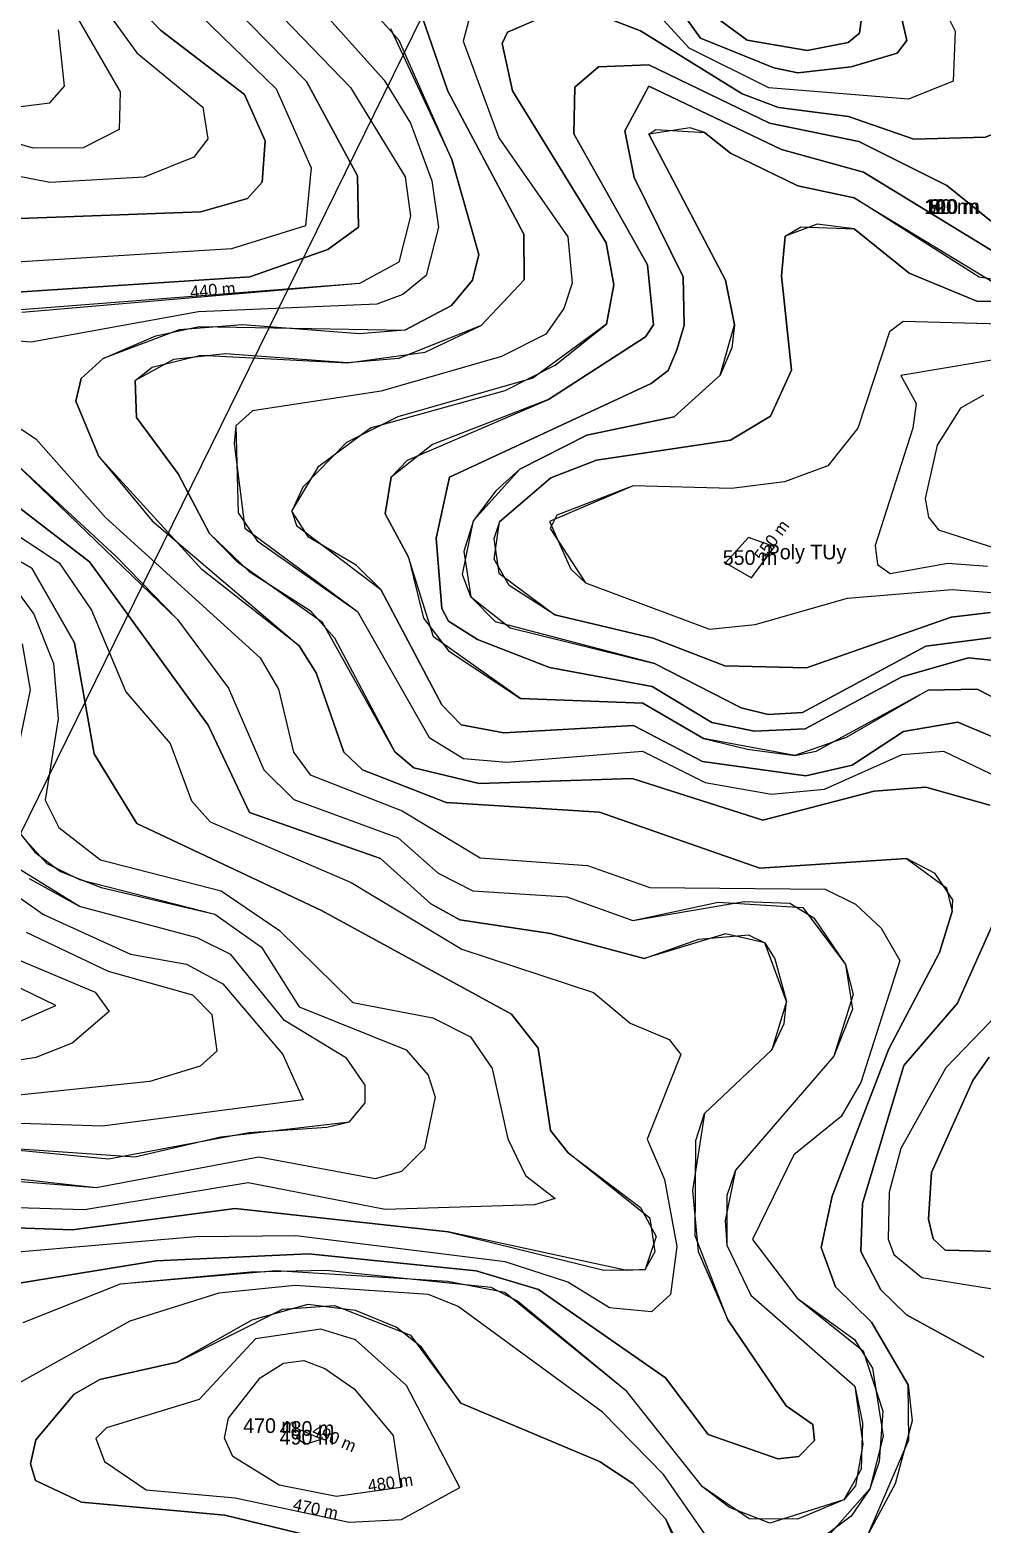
# Model space of a CAD drawing. Extents: x 120.7465 to 120.8269, y 14.0376 to 14.0711.
# Drawn here: x 120.78012 to 120.78686, y 14.04507 to 14.05564 of the extents above; entities that cross this region are included whole.
import ezdxf
from ezdxf.enums import TextEntityAlignment as Align

# ---------------------------------------------------------------- set-up
doc = ezdxf.new("R2010")
doc.units = 0
doc.header["$MEASUREMENT"] = 0
for name, color, linetype in [('Contour_Line_Intermediate', 7, 'Continuous'), ('Contour_Line_Major', 7, 'Continuous'), ('FEATURE_LABEL', 7, 'Continuous'), ('Iso-height_Area', 7, 'Continuous'), ('Unknown_Area_Type', 7, 'Continuous')]:
    doc.layers.add(name, color=color, linetype=linetype)

msp = doc.modelspace()

# ---------------------------------------------------------------- linework, layer by layer
at = {"layer": 'Contour_Line_Intermediate', "color": 36}
for points in [[(120.784908, 14.05578), (120.7852, 14.055566), (120.785626, 14.055493), (120.785917, 14.055549), (120.785995, 14.055616), (120.786104, 14.056436)], [(120.780203, 14.05617), (120.780763, 14.055199), (120.780756, 14.054933), (120.7805, 14.054804), (120.780148, 14.054801), (120.778659, 14.055236)], [(120.780352, 14.056207), (120.780882, 14.055475), (120.781347, 14.055092), (120.781383, 14.054868), (120.781284, 14.054738), (120.780932, 14.054596), (120.780265, 14.054559), (120.77989, 14.054631)], [(120.780543, 14.056163), (120.781048, 14.055637), (120.781642, 14.055181), (120.78179, 14.054853), (120.781768, 14.054562), (120.781665, 14.054446), (120.781334, 14.05435), (120.780053, 14.054304)], [(120.786751, 14.056249), (120.787061, 14.055326), (120.787021, 14.054934), (120.786889, 14.054879), (120.78638, 14.054865), (120.785919, 14.055026), (120.785423, 14.05509), (120.785165, 14.055187), (120.784446, 14.055632), (120.784163, 14.055739)], [(120.786372, 14.056236), (120.786674, 14.05563), (120.786659, 14.055276), (120.786342, 14.055148), (120.785354, 14.055228), (120.78479, 14.05551), (120.784528, 14.055795)], [(120.786199, 14.056139), (120.786332, 14.055563), (120.786262, 14.055473), (120.785936, 14.055376), (120.785559, 14.055335), (120.78539, 14.055369), (120.784871, 14.05558), (120.784579, 14.055988)], [(120.781396, 14.055974), (120.782082, 14.055274), (120.782443, 14.054606), (120.782449, 14.054242), (120.782233, 14.054085), (120.781681, 14.053892), (120.77996, 14.053779)], [(120.781711, 14.055939), (120.782394, 14.055231), (120.782781, 14.054598), (120.782818, 14.054321), (120.782736, 14.053994), (120.782456, 14.053844), (120.780068, 14.053639)], [(120.782811, 14.055993), (120.783083, 14.055204), (120.783621, 14.054194), (120.783623, 14.05387), (120.783319, 14.053546), (120.782736, 14.053313), (120.782371, 14.053283), (120.781509, 14.053347), (120.781141, 14.053307), (120.78087, 14.053157), (120.780878, 14.052895), (120.781173, 14.052497), (120.781395, 14.052074), (120.781677, 14.051807), (120.782108, 14.051531), (120.782281, 14.051338), (120.782707, 14.05053), (120.782841, 14.050418), (120.783303, 14.050307), (120.784386, 14.050342), (120.785311, 14.050046), (120.7861, 14.050251), (120.786465, 14.050281), (120.786918, 14.050154)], [(120.78212, 14.055855), (120.782632, 14.055282), (120.782817, 14.054979), (120.782969, 14.05457), (120.783017, 14.054243), (120.782929, 14.053901), (120.782764, 14.053765), (120.78258, 14.053698), (120.781317, 14.053644), (120.780132, 14.053428), (120.779833, 14.053452)], [(120.786061, 14.045), (120.786345, 14.045662), (120.786341, 14.046051), (120.78608, 14.046495), (120.785827, 14.046744), (120.785724, 14.047023), (120.785803, 14.047386), (120.786204, 14.04843), (120.786563, 14.049111), (120.786653, 14.0494), (120.786656, 14.049484), (120.786531, 14.049669), (120.786329, 14.049775), (120.78529, 14.049708), (120.784156, 14.050103), (120.783071, 14.050173), (120.782478, 14.050404), (120.782345, 14.050527), (120.78215, 14.051089), (120.782029, 14.051281), (120.781341, 14.051821), (120.780611, 14.05262), (120.780449, 14.053012), (120.780486, 14.053172), (120.780643, 14.053313), (120.781016, 14.053474), (120.781323, 14.05354), (120.782779, 14.053513), (120.783109, 14.053689), (120.783258, 14.053867), (120.783301, 14.054048), (120.78311, 14.054721), (120.782738, 14.055563), (120.782411, 14.055933)], [(120.783278, 14.055888), (120.783192, 14.055558), (120.783444, 14.054874), (120.783932, 14.054175), (120.783963, 14.053847), (120.783904, 14.053668), (120.783775, 14.053486), (120.783463, 14.053327), (120.782611, 14.053083), (120.7817, 14.052943), (120.781581, 14.052838), (120.78157, 14.052711), (120.781646, 14.052114), (120.782444, 14.051524), (120.782951, 14.050631), (120.783193, 14.050483), (120.783499, 14.050458), (120.78446, 14.050535), (120.784903, 14.050313), (120.785374, 14.050231), (120.785748, 14.050266), (120.786298, 14.050511), (120.78659, 14.050534), (120.787291, 14.050199)], [(120.781328, 14.055744), (120.781868, 14.055222), (120.782115, 14.054663), (120.782076, 14.054252), (120.78155, 14.054089), (120.779912, 14.053987)], [(120.78379, 14.055745), (120.783504, 14.055621), (120.783466, 14.055541), (120.783539, 14.055206), (120.784203, 14.054132), (120.784258, 14.053834), (120.784205, 14.053556), (120.783685, 14.053175), (120.782729, 14.052901), (120.782366, 14.052719), (120.782056, 14.052404), (120.781977, 14.052234), (120.782011, 14.052132), (120.782607, 14.051678), (120.783041, 14.050864), (120.783176, 14.050722), (120.783478, 14.050665), (120.784397, 14.050716), (120.784885, 14.050461), (120.785616, 14.050361), (120.785944, 14.050435), (120.786308, 14.050674), (120.786693, 14.050741), (120.786978, 14.050619)], [(120.779944, 14.055081), (120.780265, 14.055122), (120.78037, 14.05524), (120.780326, 14.055639)], [(120.787002, 14.054034), (120.786024, 14.054631), (120.785445, 14.054793), (120.784505, 14.05524), (120.784335, 14.054923), (120.784401, 14.054593), (120.784747, 14.05389), (120.784756, 14.053547), (120.784703, 14.053374), (120.784641, 14.053229), (120.784521, 14.053137), (120.783093, 14.052473), (120.782999, 14.052043), (120.783041, 14.051545), (120.783087, 14.051454), (120.783293, 14.051324), (120.783801, 14.051126), (120.784529, 14.050993), (120.78495, 14.050738), (120.785252, 14.050677), (120.785611, 14.050694), (120.786295, 14.051061), (120.786768, 14.051195), (120.787041, 14.051167)], [(120.787235, 14.053828), (120.786842, 14.053888), (120.785959, 14.05445), (120.78556, 14.054536), (120.785084, 14.054767), (120.784898, 14.054913), (120.784797, 14.054946), (120.784504, 14.054901), (120.785048, 14.053867), (120.785112, 14.053552), (120.785093, 14.053389), (120.78501, 14.053195), (120.784684, 14.052901), (120.784067, 14.052771), (120.783593, 14.05253), (120.783421, 14.052378), (120.783263, 14.052167), (120.783196, 14.051948), (120.783244, 14.051628), (120.783524, 14.051407), (120.784546, 14.051155), (120.785159, 14.050841), (120.78535, 14.050794), (120.785592, 14.050808), (120.786465, 14.051279), (120.787015, 14.051348)], [(120.787367, 14.053707), (120.786826, 14.053718), (120.786347, 14.053917), (120.785959, 14.054231), (120.785696, 14.054263), (120.785471, 14.054179), (120.785445, 14.053898), (120.785514, 14.053231), (120.785367, 14.052905), (120.785083, 14.052735), (120.784135, 14.052595), (120.783811, 14.052468), (120.783448, 14.052158), (120.783408, 14.052038), (120.783443, 14.051795), (120.78384, 14.051499), (120.784536, 14.051334), (120.785043, 14.051138), (120.78562, 14.051125), (120.786645, 14.051484), (120.786923, 14.051517)], [(120.787261, 14.053548), (120.786305, 14.053574), (120.786208, 14.053502), (120.785985, 14.052821), (120.785773, 14.052553), (120.785465, 14.052441), (120.785089, 14.052393), (120.784395, 14.052413), (120.783855, 14.052204), (120.783806, 14.05211), (120.784057, 14.051726), (120.784934, 14.051398), (120.785258, 14.051432), (120.785912, 14.051618), (120.786653, 14.051678), (120.786994, 14.051654)], [(120.787159, 14.053339), (120.786288, 14.053192), (120.786398, 14.052995), (120.786373, 14.052821), (120.786106, 14.051991), (120.786124, 14.051856), (120.786214, 14.051793), (120.786621, 14.051866), (120.786903, 14.051844)], [(120.786875, 14.053055), (120.786712, 14.052963), (120.786545, 14.052699), (120.78646, 14.052322), (120.786485, 14.05219), (120.786556, 14.052101), (120.787127, 14.051916)], [(120.779873, 14.052937), (120.780166, 14.052744), (120.780659, 14.052188), (120.781754, 14.051196), (120.781884, 14.050974), (120.78199, 14.050529), (120.782107, 14.050367), (120.78276, 14.050114), (120.78331, 14.049781), (120.784071, 14.049727), (120.784513, 14.04957), (120.785753, 14.049558), (120.785968, 14.049453), (120.786149, 14.049282), (120.786282, 14.049054), (120.786006, 14.048191), (120.785866, 14.047951), (120.785531, 14.047678), (120.785239, 14.04708), (120.785555, 14.046665), (120.786021, 14.046293), (120.786162, 14.045865), (120.786136, 14.04551), (120.786069, 14.045316), (120.785769, 14.044977)], [(120.780011, 14.052583), (120.780735, 14.051913), (120.781169, 14.051466), (120.78153, 14.05098), (120.78178, 14.050402), (120.781992, 14.050193), (120.782731, 14.049921), (120.783015, 14.049672), (120.78326, 14.049547), (120.783925, 14.049505), (120.784392, 14.049337), (120.784995, 14.049467), (120.785594, 14.049429), (120.785897, 14.049026), (120.785952, 14.048814), (120.785814, 14.048378), (120.785118, 14.04757), (120.785045, 14.047214), (120.785058, 14.047041), (120.785226, 14.046686), (120.785963, 14.046043), (120.786018, 14.045783), (120.786008, 14.045456), (120.785885, 14.045238), (120.785361, 14.045074), (120.785077, 14.045183), (120.784884, 14.045329), (120.784349, 14.046004), (120.783576, 14.046644), (120.78339, 14.04674), (120.782222, 14.04686), (120.781688, 14.046848), (120.780763, 14.046764), (120.780074, 14.04649)], [(120.779814, 14.052435), (120.780547, 14.051874), (120.781386, 14.050718), (120.781678, 14.0501), (120.782605, 14.049776), (120.782962, 14.049455), (120.783168, 14.049341), (120.78381, 14.049245), (120.784473, 14.049069), (120.784858, 14.049204), (120.785211, 14.049235), (120.785327, 14.049179), (120.785396, 14.049065), (120.785479, 14.048763), (120.785376, 14.048423), (120.784899, 14.047972), (120.784813, 14.047426), (120.784854, 14.046996), (120.785065, 14.046512), (120.785476, 14.045904), (120.785666, 14.04577), (120.785677, 14.045658), (120.785566, 14.045544), (120.785418, 14.045527), (120.784926, 14.045701), (120.784623, 14.046102), (120.783724, 14.046726), (120.783284, 14.046858), (120.782096, 14.046979), (120.781018, 14.046928), (120.780047, 14.046772)], [(120.779901, 14.05215), (120.780331, 14.051867), (120.780561, 14.051532), (120.780804, 14.050956), (120.781117, 14.050589), (120.781269, 14.050183), (120.7814, 14.050034), (120.782398, 14.049605), (120.783181, 14.049133), (120.784114, 14.048828), (120.784373, 14.04861), (120.784648, 14.048494), (120.784731, 14.048389), (120.784493, 14.047791), (120.784617, 14.047505), (120.784703, 14.04703), (120.784659, 14.046691), (120.784523, 14.046569), (120.784227, 14.046596), (120.783931, 14.046779), (120.783489, 14.046922), (120.782006, 14.047106), (120.781298, 14.0471), (120.779981, 14.046986)], [(120.779777, 14.052036), (120.780138, 14.051829), (120.78044, 14.051301), (120.780579, 14.050516), (120.780881, 14.050023), (120.782189, 14.049407), (120.783533, 14.048675), (120.783721, 14.048434), (120.783808, 14.047852), (120.783935, 14.047693), (120.784445, 14.047306), (120.784556, 14.047102), (120.784478, 14.046867), (120.78435, 14.04686), (120.783084, 14.047135), (120.781578, 14.0473), (120.780424, 14.047149), (120.779036, 14.047197)], [(120.785395, 14.05198), (120.78521, 14.052047), (120.785048, 14.051868), (120.785232, 14.051761), (120.785395, 14.05198)], [(120.779924, 14.051818), (120.780151, 14.051504), (120.780292, 14.051155), (120.780323, 14.050764), (120.780232, 14.050188), (120.780328, 14.049996), (120.780623, 14.049766), (120.781479, 14.049546), (120.781891, 14.049266), (120.782411, 14.048756), (120.782976, 14.048648), (120.783243, 14.048515), (120.783397, 14.04829), (120.783507, 14.047792), (120.783632, 14.047533), (120.783843, 14.047369), (120.783696, 14.047325), (120.782639, 14.047292), (120.78167, 14.04748), (120.780511, 14.047289), (120.778926, 14.047338)], [(120.78007, 14.051294), (120.780125, 14.05097), (120.779944, 14.050094), (120.780158, 14.04982), (120.78034, 14.049684), (120.780628, 14.04957), (120.781432, 14.049381), (120.781763, 14.049148), (120.78203, 14.048727), (120.782788, 14.048422), (120.782943, 14.048243), (120.782992, 14.048087), (120.782917, 14.047724), (120.782754, 14.04756), (120.782569, 14.047509), (120.781744, 14.047662), (120.780593, 14.047445), (120.779917, 14.047522)], [(120.787132, 14.04974), (120.78669, 14.048751), (120.786311, 14.048311), (120.786018, 14.047334), (120.786006, 14.046994), (120.786147, 14.046723), (120.78633, 14.046546), (120.786876, 14.046247)], [(120.779678, 14.047748), (120.780868, 14.047666), (120.781475, 14.047807), (120.782387, 14.047913), (120.782496, 14.048046), (120.782496, 14.048173), (120.782366, 14.048362), (120.781927, 14.048629), (120.781546, 14.049096), (120.781309, 14.049214), (120.780475, 14.049437), (120.780121, 14.049632)], [(120.779813, 14.049665), (120.780221, 14.04938), (120.780836, 14.049098), (120.781233, 14.049028), (120.78149, 14.04889), (120.781914, 14.04839), (120.782059, 14.048067), (120.780637, 14.047883), (120.779764, 14.04791)], [(120.780097, 14.049255), (120.780677, 14.048978), (120.781275, 14.048811), (120.781412, 14.048671), (120.781447, 14.048412), (120.78133, 14.048306), (120.780974, 14.048198), (120.779113, 14.048005)], [(120.779942, 14.0491), (120.780587, 14.04883), (120.780685, 14.048693), (120.780423, 14.04847), (120.780166, 14.048368), (120.77902, 14.048181)], [(120.779937, 14.048574), (120.780308, 14.048735), (120.77981, 14.048976)], [(120.787052, 14.048757), (120.786608, 14.048294), (120.786289, 14.047724), (120.786205, 14.047416), (120.786199, 14.047082), (120.78624, 14.046973), (120.786437, 14.046811), (120.787735, 14.046603)], [(120.786915, 14.048371), (120.786798, 14.048204), (120.786506, 14.047555), (120.786485, 14.047224), (120.786517, 14.047084), (120.786603, 14.047005), (120.787392, 14.046986)], [(120.784954, 14.044921), (120.78461, 14.045418), (120.784178, 14.045859), (120.783156, 14.046605), (120.782946, 14.04669), (120.782002, 14.046754), (120.781461, 14.0467), (120.780831, 14.046502), (120.779961, 14.046016)], [(120.782445, 14.044902), (120.781505, 14.045129), (120.780489, 14.045221), (120.780164, 14.045374), (120.780129, 14.045493), (120.780167, 14.045662), (120.780438, 14.045986), (120.78062, 14.04609), (120.781167, 14.046211), (120.781913, 14.046587), (120.782281, 14.046612), (120.782818, 14.046404), (120.783175, 14.045923), (120.784156, 14.04551), (120.784392, 14.045353), (120.784625, 14.045101), (120.78492, 14.0445)], [(120.783167, 14.045326), (120.78279, 14.046046), (120.782429, 14.046369), (120.782183, 14.046446), (120.78172, 14.046377), (120.781322, 14.045948), (120.780666, 14.045748), (120.780591, 14.045671), (120.780652, 14.04551), (120.780948, 14.04531), (120.781577, 14.045252), (120.782384, 14.045079), (120.782754, 14.0451), (120.783167, 14.045326)], [(120.78275, 14.045326), (120.782294, 14.045261), (120.781888, 14.045342), (120.78156, 14.045545), (120.781502, 14.045675), (120.781529, 14.045817), (120.781755, 14.046101), (120.78192, 14.046204), (120.782064, 14.046225), (120.782212, 14.046167), (120.782419, 14.046023), (120.782696, 14.045694), (120.78275, 14.045326)], [(120.782188, 14.045668), (120.782041, 14.045731), (120.782012, 14.045679), (120.782072, 14.045632), (120.782188, 14.045668)]]:
    msp.add_lwpolyline(points, dxfattribs=at)
at = {"layer": 'Contour_Line_Major', "color": 36}
for points in [[(120.780352, 14.056207), (120.780882, 14.055475), (120.781347, 14.055092), (120.781383, 14.054868), (120.781284, 14.054738), (120.780932, 14.054596), (120.780265, 14.054559), (120.77989, 14.054631)], [(120.78212, 14.055855), (120.782632, 14.055282), (120.782817, 14.054979), (120.782969, 14.05457), (120.783017, 14.054243), (120.782929, 14.053901), (120.782764, 14.053765), (120.78258, 14.053698), (120.781317, 14.053644), (120.780132, 14.053428), (120.779833, 14.053452)], [(120.787004, 14.054223), (120.786614, 14.054538), (120.785992, 14.054848), (120.78536, 14.054978), (120.784506, 14.055391), (120.784149, 14.055378), (120.783981, 14.055233), (120.783975, 14.054904), (120.784495, 14.053976), (120.784539, 14.053551), (120.784482, 14.053466), (120.783795, 14.053023), (120.782974, 14.052704), (120.782681, 14.052474), (120.782639, 14.052215), (120.782805, 14.051907), (120.78291, 14.051477), (120.783086, 14.051246), (120.783597, 14.050907), (120.784463, 14.050875), (120.784891, 14.050624), (120.785204, 14.05055), (120.785539, 14.050504), (120.785689, 14.050536), (120.786483, 14.050967), (120.786828, 14.050974), (120.787178, 14.050794)], [(120.787004, 14.054223), (120.786614, 14.054538), (120.785992, 14.054848), (120.78536, 14.054978), (120.784506, 14.055391), (120.784149, 14.055378), (120.783981, 14.055233), (120.783975, 14.054904), (120.784495, 14.053976), (120.784539, 14.053551), (120.784482, 14.053466), (120.783795, 14.053023), (120.782974, 14.052704), (120.782681, 14.052474), (120.782639, 14.052215), (120.782805, 14.051907), (120.78291, 14.051477), (120.783086, 14.051246), (120.783597, 14.050907), (120.784463, 14.050875), (120.784891, 14.050624), (120.785204, 14.05055), (120.785539, 14.050504), (120.785689, 14.050536), (120.786483, 14.050967), (120.786828, 14.050974), (120.787178, 14.050794)], [(120.787159, 14.053339), (120.786288, 14.053192), (120.786398, 14.052995), (120.786373, 14.052821), (120.786106, 14.051991), (120.786124, 14.051856), (120.786214, 14.051793), (120.786621, 14.051866), (120.786903, 14.051844)], [(120.779873, 14.052937), (120.780166, 14.052744), (120.780659, 14.052188), (120.781754, 14.051196), (120.781884, 14.050974), (120.78199, 14.050529), (120.782107, 14.050367), (120.78276, 14.050114), (120.78331, 14.049781), (120.784071, 14.049727), (120.784513, 14.04957), (120.785753, 14.049558), (120.785968, 14.049453), (120.786149, 14.049282), (120.786282, 14.049054), (120.786006, 14.048191), (120.785866, 14.047951), (120.785531, 14.047678), (120.785239, 14.04708), (120.785555, 14.046665), (120.786021, 14.046293), (120.786162, 14.045865), (120.786136, 14.04551), (120.786069, 14.045316), (120.785769, 14.044977)], [(120.785395, 14.05198), (120.78521, 14.052047), (120.785048, 14.051868), (120.785232, 14.051761), (120.785395, 14.05198)], [(120.779924, 14.051818), (120.780151, 14.051504), (120.780292, 14.051155), (120.780323, 14.050764), (120.780232, 14.050188), (120.780328, 14.049996), (120.780623, 14.049766), (120.781479, 14.049546), (120.781891, 14.049266), (120.782411, 14.048756), (120.782976, 14.048648), (120.783243, 14.048515), (120.783397, 14.04829), (120.783507, 14.047792), (120.783632, 14.047533), (120.783843, 14.047369), (120.783696, 14.047325), (120.782639, 14.047292), (120.78167, 14.04748), (120.780511, 14.047289), (120.778926, 14.047338)], [(120.779942, 14.0491), (120.780587, 14.04883), (120.780685, 14.048693), (120.780423, 14.04847), (120.780166, 14.048368), (120.77902, 14.048181)], [(120.784954, 14.044921), (120.78461, 14.045418), (120.784178, 14.045859), (120.783156, 14.046605), (120.782946, 14.04669), (120.782002, 14.046754), (120.781461, 14.0467), (120.780831, 14.046502), (120.779961, 14.046016)]]:
    msp.add_lwpolyline(points, dxfattribs=at)
at = {"layer": 'Iso-height_Area', "color": 60}
for points in [[(120.786104, 14.056436, 460), (120.785995, 14.055616, 460), (120.785917, 14.055549, 460), (120.785626, 14.055493, 460), (120.7852, 14.055566, 460), (120.784908, 14.05578, 460)], [(120.780352, 14.056207, 400), (120.780882, 14.055475, 400), (120.781347, 14.055092, 400), (120.781383, 14.054868, 400), (120.781284, 14.054738, 400), (120.780932, 14.054596, 400), (120.780265, 14.054559, 400), (120.77989, 14.054631, 400)], [(120.780352, 14.056207, 400), (120.780882, 14.055475, 400), (120.781347, 14.055092, 400), (120.781383, 14.054868, 400), (120.781284, 14.054738, 400), (120.780932, 14.054596, 400), (120.780265, 14.054559, 400), (120.77989, 14.054631, 400)], [(120.780053, 14.054304, 410), (120.781334, 14.05435, 410), (120.781665, 14.054446, 410), (120.781768, 14.054562, 410), (120.78179, 14.054853, 410), (120.781642, 14.055181, 410), (120.781048, 14.055637, 410), (120.780543, 14.056163, 410)], [(120.781711, 14.055939, 440), (120.782394, 14.055231, 440), (120.782781, 14.054598, 440), (120.782818, 14.054321, 440), (120.782736, 14.053994, 440), (120.782456, 14.053844, 440), (120.779907, 14.053646, 440)], [(120.77996, 14.053779, 430), (120.781681, 14.053892, 430), (120.782233, 14.054085, 430), (120.782449, 14.054242, 430), (120.782443, 14.054606, 430), (120.782082, 14.055274, 430), (120.781396, 14.055974, 430)], [(120.78212, 14.055855, 450), (120.782632, 14.055282, 450), (120.782817, 14.054979, 450), (120.782969, 14.05457, 450), (120.783017, 14.054243, 450), (120.782929, 14.053901, 450), (120.782764, 14.053765, 450), (120.78258, 14.053698, 450), (120.781317, 14.053644, 450), (120.780132, 14.053428, 450), (120.779833, 14.053452, 450)], [(120.78212, 14.055855, 450), (120.782632, 14.055282, 450), (120.782817, 14.054979, 450), (120.782969, 14.05457, 450), (120.783017, 14.054243, 450), (120.782929, 14.053901, 450), (120.782764, 14.053765, 450), (120.78258, 14.053698, 450), (120.781317, 14.053644, 450), (120.780132, 14.053428, 450), (120.779833, 14.053452, 450)], [(120.781328, 14.055744, 420), (120.781868, 14.055222, 420), (120.782115, 14.054663, 420), (120.782076, 14.054252, 420), (120.78155, 14.054089, 420), (120.779912, 14.053987, 420)], [(120.782676, 14.055649, 460), (120.78311, 14.054721, 460), (120.783301, 14.054048, 460), (120.783258, 14.053867, 460), (120.783109, 14.053689, 460), (120.782779, 14.053513, 460), (120.782456, 14.053488, 460), (120.781628, 14.053552, 460), (120.78118, 14.053517, 460), (120.780643, 14.053313, 460), (120.780486, 14.053172, 460), (120.780449, 14.053012, 460), (120.780611, 14.05262, 460), (120.780989, 14.052165, 460), (120.782029, 14.051281, 460), (120.78215, 14.051089, 460), (120.782345, 14.050527, 460), (120.782478, 14.050404, 460), (120.783071, 14.050173, 460), (120.784156, 14.050103, 460), (120.78529, 14.049708, 460), (120.786329, 14.049775, 460), (120.786612, 14.049567, 460), (120.786653, 14.0494, 460), (120.786563, 14.049111, 460), (120.786204, 14.04843, 460), (120.785803, 14.047386, 460), (120.785724, 14.047023, 460), (120.785827, 14.046744, 460), (120.78608, 14.046495, 460), (120.786341, 14.046051, 460), (120.786368, 14.045798, 460), (120.786248, 14.045352, 460), (120.786061, 14.045, 460)], [(120.779873, 14.052937, 450), (120.780166, 14.052744, 450), (120.780659, 14.052188, 450), (120.781754, 14.051196, 450), (120.781884, 14.050974, 450), (120.78199, 14.050529, 450), (120.782107, 14.050367, 450), (120.78276, 14.050114, 450), (120.78331, 14.049781, 450), (120.784071, 14.049727, 450), (120.784513, 14.04957, 450), (120.785753, 14.049558, 450), (120.785968, 14.049453, 450), (120.786149, 14.049282, 450), (120.786282, 14.049054, 450), (120.786006, 14.048191, 450), (120.785866, 14.047951, 450), (120.785531, 14.047678, 450), (120.785239, 14.04708, 450), (120.785555, 14.046665, 450), (120.78596, 14.046373, 450), (120.786087, 14.046169, 450), (120.786164, 14.045688, 450), (120.786069, 14.045316, 450), (120.785936, 14.045123, 450), (120.785575, 14.044851, 450)], [(120.779873, 14.052937, 450), (120.780166, 14.052744, 450), (120.780659, 14.052188, 450), (120.781754, 14.051196, 450), (120.781884, 14.050974, 450), (120.78199, 14.050529, 450), (120.782107, 14.050367, 450), (120.78276, 14.050114, 450), (120.78331, 14.049781, 450), (120.784071, 14.049727, 450), (120.784513, 14.04957, 450), (120.785753, 14.049558, 450), (120.785968, 14.049453, 450), (120.786149, 14.049282, 450), (120.786282, 14.049054, 450), (120.786006, 14.048191, 450), (120.785866, 14.047951, 450), (120.785531, 14.047678, 450), (120.785239, 14.04708, 450), (120.785555, 14.046665, 450), (120.78596, 14.046373, 450), (120.786087, 14.046169, 450), (120.786164, 14.045688, 450), (120.786069, 14.045316, 450), (120.785936, 14.045123, 450), (120.785575, 14.044851, 450)], [(120.780011, 14.052583, 440), (120.781169, 14.051466, 440), (120.78153, 14.05098, 440), (120.78178, 14.050402, 440), (120.781992, 14.050193, 440), (120.782731, 14.049921, 440), (120.783015, 14.049672, 440), (120.78326, 14.049547, 440), (120.783925, 14.049505, 440), (120.784392, 14.049337, 440), (120.785179, 14.049471, 440), (120.785503, 14.04946, 440), (120.785672, 14.049357, 440), (120.785897, 14.049026, 440), (120.785947, 14.04871, 440), (120.785814, 14.048378, 440), (120.785118, 14.04757, 440), (120.785057, 14.047391, 440), (120.785058, 14.047041, 440), (120.785226, 14.046686, 440), (120.785963, 14.046043, 440), (120.78602, 14.045631, 440), (120.785968, 14.045338, 440), (120.785885, 14.045238, 440), (120.785557, 14.045101, 440), (120.785216, 14.045103, 440), (120.784884, 14.045329, 440), (120.784349, 14.046004, 440), (120.783485, 14.046704, 440), (120.783079, 14.046783, 440), (120.781868, 14.046859, 440), (120.780763, 14.046764, 440), (120.780074, 14.04649, 440)], [(120.780047, 14.046772, 430), (120.781018, 14.046928, 430), (120.782096, 14.046979, 430), (120.783284, 14.046858, 430), (120.783724, 14.046726, 430), (120.784623, 14.046102, 430), (120.784926, 14.045701, 430), (120.785418, 14.045527, 430), (120.785566, 14.045544, 430), (120.785677, 14.045658, 430), (120.785666, 14.04577, 430), (120.785476, 14.045904, 430), (120.785065, 14.046512, 430), (120.784832, 14.047105, 430), (120.784838, 14.04778, 430), (120.784899, 14.047972, 430), (120.785376, 14.048423, 430), (120.785462, 14.048609, 430), (120.785479, 14.048763, 430), (120.785327, 14.049179, 430), (120.785047, 14.049243, 430), (120.784473, 14.049069, 430), (120.78381, 14.049245, 430), (120.783168, 14.049341, 430), (120.782962, 14.049455, 430), (120.782605, 14.049776, 430), (120.781678, 14.0501, 430), (120.781386, 14.050718, 430), (120.780547, 14.051874, 430), (120.779814, 14.052435, 430)], [(120.779901, 14.05215, 420), (120.780331, 14.051867, 420), (120.780561, 14.051532, 420), (120.780804, 14.050956, 420), (120.781117, 14.050589, 420), (120.781269, 14.050183, 420), (120.7814, 14.050034, 420), (120.782398, 14.049605, 420), (120.783181, 14.049133, 420), (120.784114, 14.048828, 420), (120.784373, 14.04861, 420), (120.784648, 14.048494, 420), (120.784731, 14.048389, 420), (120.784493, 14.047791, 420), (120.784617, 14.047505, 420), (120.784703, 14.04703, 420), (120.784659, 14.046691, 420), (120.784523, 14.046569, 420), (120.784227, 14.046596, 420), (120.783931, 14.046779, 420), (120.783489, 14.046922, 420), (120.782006, 14.047106, 420), (120.781298, 14.0471, 420), (120.779981, 14.046986, 420)], [(120.779036, 14.047197, 410), (120.780424, 14.047149, 410), (120.781578, 14.0473, 410), (120.783084, 14.047135, 410), (120.784187, 14.046863, 410), (120.784478, 14.046867, 410), (120.784549, 14.046994, 410), (120.784515, 14.047228, 410), (120.783935, 14.047693, 410), (120.783808, 14.047852, 410), (120.783721, 14.048434, 410), (120.783533, 14.048675, 410), (120.782189, 14.049407, 410), (120.780881, 14.050023, 410), (120.780579, 14.050516, 410), (120.78044, 14.051301, 410), (120.780138, 14.051829, 410), (120.779777, 14.052036, 410)], [(120.779924, 14.051818, 400), (120.780151, 14.051504, 400), (120.780292, 14.051155, 400), (120.780323, 14.050764, 400), (120.780232, 14.050188, 400), (120.780328, 14.049996, 400), (120.780623, 14.049766, 400), (120.781479, 14.049546, 400), (120.781891, 14.049266, 400), (120.782411, 14.048756, 400), (120.782976, 14.048648, 400), (120.783243, 14.048515, 400), (120.783397, 14.04829, 400), (120.783507, 14.047792, 400), (120.783632, 14.047533, 400), (120.783843, 14.047369, 400), (120.783696, 14.047325, 400), (120.782639, 14.047292, 400), (120.78167, 14.04748, 400), (120.780511, 14.047289, 400), (120.778926, 14.047338, 400)], [(120.779924, 14.051818, 400), (120.780151, 14.051504, 400), (120.780292, 14.051155, 400), (120.780323, 14.050764, 400), (120.780232, 14.050188, 400), (120.780328, 14.049996, 400), (120.780623, 14.049766, 400), (120.781479, 14.049546, 400), (120.781891, 14.049266, 400), (120.782411, 14.048756, 400), (120.782976, 14.048648, 400), (120.783243, 14.048515, 400), (120.783397, 14.04829, 400), (120.783507, 14.047792, 400), (120.783632, 14.047533, 400), (120.783843, 14.047369, 400), (120.783696, 14.047325, 400), (120.782639, 14.047292, 400), (120.78167, 14.04748, 400), (120.780511, 14.047289, 400), (120.778926, 14.047338, 400)], [(120.784954, 14.044921, 450), (120.78461, 14.045418, 450), (120.784178, 14.045859, 450), (120.783156, 14.046605, 450), (120.782946, 14.04669, 450), (120.782002, 14.046754, 450), (120.781461, 14.0467, 450), (120.780831, 14.046502, 450), (120.779961, 14.046016, 450)], [(120.784954, 14.044921, 450), (120.78461, 14.045418, 450), (120.784178, 14.045859, 450), (120.783156, 14.046605, 450), (120.782946, 14.04669, 450), (120.782002, 14.046754, 450), (120.781461, 14.0467, 450), (120.780831, 14.046502, 450), (120.779961, 14.046016, 450)], [(120.78484, 14.044588, 460), (120.784625, 14.045101, 460), (120.784392, 14.045353, 460), (120.784156, 14.04551, 460), (120.783175, 14.045923, 460), (120.782897, 14.046318, 460), (120.782717, 14.04646, 460), (120.782429, 14.046577, 460), (120.782091, 14.046621, 460), (120.781696, 14.04651, 460), (120.781167, 14.046211, 460), (120.78062, 14.04609, 460), (120.780438, 14.045986, 460), (120.780167, 14.045662, 460), (120.780129, 14.045493, 460), (120.780164, 14.045374, 460), (120.780489, 14.045221, 460), (120.781505, 14.045129, 460), (120.782445, 14.044902, 460)]]:
    msp.add_polyline3d(points, dxfattribs=at)
at = {"layer": 'Iso-height_Area', "color": 70}
for points in [[(120.780203, 14.05617, 390), (120.780763, 14.055199, 390), (120.780756, 14.054933, 390), (120.7805, 14.054804, 390), (120.780148, 14.054801, 390), (120.778659, 14.055236, 390)], [(120.779944, 14.055081, 380), (120.780265, 14.055122, 380), (120.78037, 14.05524, 380), (120.780326, 14.055639, 380)], [(120.780072, 14.049929, 390), (120.780245, 14.049741, 390), (120.780476, 14.049626, 390), (120.781432, 14.049381, 390), (120.781763, 14.049148, 390), (120.78203, 14.048727, 390), (120.782788, 14.048422, 390), (120.782943, 14.048243, 390), (120.782992, 14.048087, 390), (120.782917, 14.047724, 390), (120.782754, 14.04756, 390), (120.782569, 14.047509, 390), (120.781744, 14.047662, 390), (120.780593, 14.047445, 390), (120.779398, 14.047541, 390)], [(120.779678, 14.047748, 380), (120.780681, 14.047651, 380), (120.781673, 14.047838, 380), (120.782226, 14.047874, 380), (120.782387, 14.047913, 380), (120.782496, 14.048046, 380), (120.782496, 14.048173, 380), (120.782366, 14.048362, 380), (120.781927, 14.048629, 380), (120.781546, 14.049096, 380), (120.781309, 14.049214, 380), (120.780475, 14.049437, 380), (120.779931, 14.049773, 380)], [(120.779813, 14.049665, 370), (120.780221, 14.04938, 370), (120.780836, 14.049098, 370), (120.781233, 14.049028, 370), (120.78149, 14.04889, 370), (120.781914, 14.04839, 370), (120.782059, 14.048067, 370), (120.780637, 14.047883, 370), (120.779764, 14.04791, 370)], [(120.780097, 14.049255, 360), (120.780677, 14.048978, 360), (120.781275, 14.048811, 360), (120.781412, 14.048671, 360), (120.781447, 14.048412, 360), (120.78133, 14.048306, 360), (120.780974, 14.048198, 360), (120.779113, 14.048005, 360)], [(120.779942, 14.0491, 350), (120.780587, 14.04883, 350), (120.780685, 14.048693, 350), (120.780423, 14.04847, 350), (120.780166, 14.048368, 350), (120.77902, 14.048181, 350)], [(120.779942, 14.0491, 350), (120.780587, 14.04883, 350), (120.780685, 14.048693, 350), (120.780423, 14.04847, 350), (120.780166, 14.048368, 350), (120.77902, 14.048181, 350)], [(120.779937, 14.048574, 340), (120.780308, 14.048735, 340), (120.77981, 14.048976, 340)]]:
    msp.add_polyline3d(points, dxfattribs=at)
at = {"layer": 'Iso-height_Area', "color": 2}
for points in [[(120.784163, 14.055739, 490), (120.784446, 14.055632, 490), (120.785165, 14.055187, 490), (120.785423, 14.05509, 490), (120.785919, 14.055026, 490), (120.78638, 14.054865, 490), (120.786889, 14.054879, 490), (120.787021, 14.054934, 490), (120.787061, 14.055326, 490), (120.786751, 14.056249, 490)], [(120.786372, 14.056236, 480), (120.786674, 14.05563, 480), (120.786659, 14.055276, 480), (120.786342, 14.055148, 480), (120.785354, 14.055228, 480), (120.78479, 14.05551, 480), (120.784528, 14.055795, 480)], [(120.784579, 14.055988, 470), (120.784871, 14.05558, 470), (120.78539, 14.055369, 470), (120.785559, 14.055335, 470), (120.785936, 14.055376, 470), (120.786262, 14.055473, 470), (120.786332, 14.055563, 470), (120.786199, 14.056139, 470)], [(120.786918, 14.050154, 470), (120.786465, 14.050281, 470), (120.7861, 14.050251, 470), (120.785311, 14.050046, 470), (120.784386, 14.050342, 470), (120.783303, 14.050307, 470), (120.782841, 14.050418, 470), (120.782707, 14.05053, 470), (120.782194, 14.051445, 470), (120.781593, 14.051873, 470), (120.781395, 14.052074, 470), (120.781173, 14.052497, 470), (120.780878, 14.052895, 470), (120.78087, 14.053157, 470), (120.78099, 14.053253, 470), (120.781333, 14.053338, 470), (120.782371, 14.053283, 470), (120.782923, 14.053359, 470), (120.783319, 14.053546, 470), (120.783623, 14.05387, 470), (120.783621, 14.054194, 470), (120.783083, 14.055204, 470), (120.782811, 14.055993, 470)], [(120.783278, 14.055888, 480), (120.783192, 14.055558, 480), (120.783444, 14.054874, 480), (120.783932, 14.054175, 480), (120.783963, 14.053847, 480), (120.783904, 14.053668, 480), (120.783775, 14.053486, 480), (120.783463, 14.053327, 480), (120.782611, 14.053083, 480), (120.7817, 14.052943, 480), (120.781581, 14.052838, 480), (120.781598, 14.052221, 480), (120.781732, 14.052023, 480), (120.782444, 14.051524, 480), (120.782951, 14.050631, 480), (120.783193, 14.050483, 480), (120.783499, 14.050458, 480), (120.78446, 14.050535, 480), (120.784903, 14.050313, 480), (120.785374, 14.050231, 480), (120.785748, 14.050266, 480), (120.786298, 14.050511, 480), (120.78659, 14.050534, 480), (120.787291, 14.050199, 480)], [(120.786978, 14.050619, 490), (120.786693, 14.050741, 490), (120.786308, 14.050674, 490), (120.785944, 14.050435, 490), (120.785616, 14.050361, 490), (120.784885, 14.050461, 490), (120.784397, 14.050716, 490), (120.783478, 14.050665, 490), (120.783176, 14.050722, 490), (120.783041, 14.050864, 490), (120.782607, 14.051678, 490), (120.782434, 14.05185, 490), (120.782095, 14.05205, 490), (120.781977, 14.052234, 490), (120.78217, 14.052551, 490), (120.782535, 14.052822, 490), (120.783487, 14.053088, 490), (120.783842, 14.053267, 490), (120.784205, 14.053556, 490), (120.784258, 14.053834, 490), (120.784203, 14.054132, 490), (120.783539, 14.055206, 490), (120.783466, 14.055541, 490), (120.783504, 14.055621, 490), (120.78379, 14.055745, 490)], [(120.787178, 14.050794, 500), (120.786828, 14.050974, 500), (120.786483, 14.050967, 500), (120.785901, 14.050631, 500), (120.785539, 14.050504, 500), (120.784891, 14.050624, 500), (120.784463, 14.050875, 500), (120.783597, 14.050907, 500), (120.782982, 14.051345, 500), (120.782805, 14.051907, 500), (120.782639, 14.052215, 500), (120.782681, 14.052474, 500), (120.782796, 14.052594, 500), (120.783795, 14.053023, 500), (120.784482, 14.053466, 500), (120.784539, 14.053551, 500), (120.784495, 14.053976, 500), (120.783975, 14.054904, 500), (120.783981, 14.055233, 500), (120.784149, 14.055378, 500), (120.784506, 14.055391, 500), (120.78536, 14.054978, 500), (120.785992, 14.054848, 500), (120.786614, 14.054538, 500), (120.787004, 14.054223, 500)], [(120.787178, 14.050794, 500), (120.786828, 14.050974, 500), (120.786483, 14.050967, 500), (120.785901, 14.050631, 500), (120.785539, 14.050504, 500), (120.784891, 14.050624, 500), (120.784463, 14.050875, 500), (120.783597, 14.050907, 500), (120.782982, 14.051345, 500), (120.782805, 14.051907, 500), (120.782639, 14.052215, 500), (120.782681, 14.052474, 500), (120.782796, 14.052594, 500), (120.783795, 14.053023, 500), (120.784482, 14.053466, 500), (120.784539, 14.053551, 500), (120.784495, 14.053976, 500), (120.783975, 14.054904, 500), (120.783981, 14.055233, 500), (120.784149, 14.055378, 500), (120.784506, 14.055391, 500), (120.78536, 14.054978, 500), (120.785992, 14.054848, 500), (120.786614, 14.054538, 500), (120.787004, 14.054223, 500)], [(120.787041, 14.051167, 510), (120.786768, 14.051195, 510), (120.786295, 14.051061, 510), (120.785611, 14.050694, 510), (120.785252, 14.050677, 510), (120.78495, 14.050738, 510), (120.784529, 14.050993, 510), (120.783801, 14.051126, 510), (120.783293, 14.051324, 510), (120.783087, 14.051454, 510), (120.783041, 14.051545, 510), (120.782999, 14.052043, 510), (120.783093, 14.052473, 510), (120.784521, 14.053137, 510), (120.784641, 14.053229, 510), (120.784703, 14.053374, 510), (120.784756, 14.053547, 510), (120.784747, 14.05389, 510), (120.784401, 14.054593, 510), (120.784335, 14.054923, 510), (120.784505, 14.05524, 510), (120.785445, 14.054793, 510), (120.786024, 14.054631, 510), (120.787002, 14.054034, 510)], [(120.787015, 14.051348, 520), (120.786465, 14.051279, 520), (120.785592, 14.050808, 520), (120.78535, 14.050794, 520), (120.785159, 14.050841, 520), (120.784546, 14.051155, 520), (120.783419, 14.051451, 520), (120.783244, 14.051628, 520), (120.783186, 14.051784, 520), (120.783263, 14.052167, 520), (120.783593, 14.05253, 520), (120.784067, 14.052771, 520), (120.784684, 14.052901, 520), (120.78501, 14.053195, 520), (120.785112, 14.053552, 520), (120.785048, 14.053867, 520), (120.784504, 14.054901, 520), (120.784555, 14.054933, 520), (120.784898, 14.054913, 520), (120.785084, 14.054767, 520), (120.78556, 14.054536, 520), (120.785959, 14.05445, 520), (120.786953, 14.053847, 520)], [(120.786923, 14.051517, 530), (120.786645, 14.051484, 530), (120.78562, 14.051125, 530), (120.785043, 14.051138, 530), (120.784536, 14.051334, 530), (120.78384, 14.051499, 530), (120.783517, 14.051707, 530), (120.783411, 14.051894, 530), (120.783448, 14.052158, 530), (120.783811, 14.052468, 530), (120.784135, 14.052595, 530), (120.785083, 14.052735, 530), (120.785367, 14.052905, 530), (120.785514, 14.053231, 530), (120.785445, 14.053898, 530), (120.785471, 14.054179, 530), (120.78558, 14.054245, 530), (120.785959, 14.054231, 530), (120.786347, 14.053917, 530), (120.786826, 14.053718, 530), (120.787367, 14.053707, 530)], [(120.787261, 14.053548, 540), (120.786305, 14.053574, 540), (120.786208, 14.053502, 540), (120.785985, 14.052821, 540), (120.785773, 14.052553, 540), (120.785465, 14.052441, 540), (120.785089, 14.052393, 540), (120.784395, 14.052413, 540), (120.783802, 14.05216, 540), (120.783954, 14.051823, 540), (120.784057, 14.051726, 540), (120.784934, 14.051398, 540), (120.785258, 14.051432, 540), (120.785912, 14.051618, 540), (120.786653, 14.051678, 540), (120.786994, 14.051654, 540)], [(120.787159, 14.053339, 550), (120.786288, 14.053192, 550), (120.786398, 14.052995, 550), (120.786373, 14.052821, 550), (120.786106, 14.051991, 550), (120.786124, 14.051856, 550), (120.786214, 14.051793, 550), (120.786621, 14.051866, 550), (120.786903, 14.051844, 550)], [(120.787159, 14.053339, 550), (120.786288, 14.053192, 550), (120.786398, 14.052995, 550), (120.786373, 14.052821, 550), (120.786106, 14.051991, 550), (120.786124, 14.051856, 550), (120.786214, 14.051793, 550), (120.786621, 14.051866, 550), (120.786903, 14.051844, 550)], [(120.786875, 14.053055, 560), (120.786712, 14.052963, 560), (120.786545, 14.052699, 560), (120.78646, 14.052322, 560), (120.786485, 14.05219, 560), (120.786556, 14.052101, 560), (120.787127, 14.051916, 560)], [(120.786876, 14.046247, 470), (120.78633, 14.046546, 470), (120.786147, 14.046723, 470), (120.786006, 14.046994, 470), (120.786018, 14.047334, 470), (120.786311, 14.048311, 470), (120.78669, 14.048751, 470), (120.787132, 14.04974, 470)], [(120.787052, 14.048757, 480), (120.786608, 14.048294, 480), (120.786289, 14.047724, 480), (120.786205, 14.047416, 480), (120.786199, 14.047082, 480), (120.78624, 14.046973, 480), (120.786437, 14.046811, 480), (120.787735, 14.046603, 480)], [(120.787392, 14.046986, 490), (120.786603, 14.047005, 490), (120.786517, 14.047084, 490), (120.786485, 14.047224, 490), (120.786506, 14.047555, 490), (120.786798, 14.048204, 490), (120.786915, 14.048371, 490)]]:
    msp.add_polyline3d(points, dxfattribs=at)
for points in [[(120.785395, 14.05198, 550), (120.78521, 14.052047, 550), (120.785048, 14.051868, 550), (120.785232, 14.051761, 550), (120.785395, 14.05198, 550)], [(120.785395, 14.05198, 550), (120.78521, 14.052047, 550), (120.785048, 14.051868, 550), (120.785232, 14.051761, 550), (120.785395, 14.05198, 550)], [(120.783167, 14.045326, 470), (120.78279, 14.046046, 470), (120.782429, 14.046369, 470), (120.782183, 14.046446, 470), (120.78172, 14.046377, 470), (120.781322, 14.045948, 470), (120.780666, 14.045748, 470), (120.780591, 14.045671, 470), (120.780652, 14.04551, 470), (120.780948, 14.04531, 470), (120.781577, 14.045252, 470), (120.782384, 14.045079, 470), (120.782754, 14.0451, 470), (120.783167, 14.045326, 470)], [(120.78275, 14.045326, 480), (120.782294, 14.045261, 480), (120.781888, 14.045342, 480), (120.78156, 14.045545, 480), (120.781502, 14.045675, 480), (120.781529, 14.045817, 480), (120.781755, 14.046101, 480), (120.78192, 14.046204, 480), (120.782064, 14.046225, 480), (120.782212, 14.046167, 480), (120.782419, 14.046023, 480), (120.782696, 14.045694, 480), (120.78275, 14.045326, 480)], [(120.782188, 14.045668, 490), (120.782041, 14.045731, 490), (120.782012, 14.045679, 490), (120.782072, 14.045632, 490), (120.782188, 14.045668, 490)]]:
    msp.add_polyline3d(points, close=True, dxfattribs=at)
at = {"layer": 'Unknown_Area_Type', "color": 18}
msp.add_polyline3d([(120.777463, 14.04468, 0), (120.779351, 14.041737, 0), (120.793779, 14.043765, 0), (120.790274, 14.062798, 0), (120.786228, 14.062503, 0), (120.777463, 14.04468, 0)], close=True, dxfattribs=at)

# ---------------------------------------------------------------- texts
at = {"layer": 'FEATURE_LABEL', "color": 18}
for s, p in [('100 m', (120.786647, 14.054388, 100)), ('100 m', (120.786647, 14.054388, 100)), ('120 m', (120.786647, 14.054388, 120)), ('110 m', (120.786655, 14.054388, 110)), ('50 m', (120.786647, 14.054388, 50)), ('80 m', (120.786647, 14.054388, 80)), ('90 m', (120.786647, 14.054388, 90)), ('70 m', (120.786647, 14.054388, 70)), ('550 m', (120.785221, 14.051905, 550)), ('550 m', (120.785221, 14.051905, 550)), ('Poly TUy', (120.785621, 14.051944)), ('470 m', (120.781827, 14.045763, 470)), ('480 m', (120.782085, 14.045743, 480)), ('490 m', (120.782085, 14.045681, 490))]:
    msp.add_text(s, height=0.0001038, dxfattribs=at).set_placement(p, align=Align.MIDDLE_CENTER)
for s, rotation, p in [('440 m', 4.9, (120.781262, 14.053741)), ('550 m', 53.3, (120.785313, 14.051871)), ('550 m', 53.3, (120.785313, 14.051871)), ('490 m', 336.8, (120.782114, 14.045699)), ('480 m', 8.1, (120.782522, 14.045294)), ('470 m', 347.9, (120.78198, 14.045166))]:
    msp.add_text(s, height=0.0000865, rotation=rotation, dxfattribs=at).set_placement(p)

doc.saveas('drawing.dxf')
